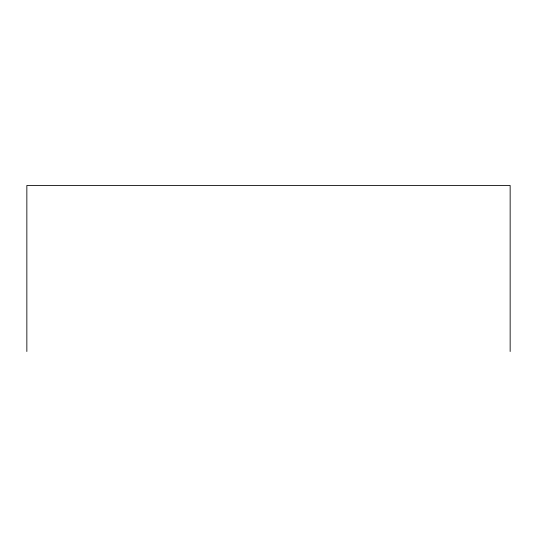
<?xml version="1.0" encoding="UTF-8"?>
<svg xmlns="http://www.w3.org/2000/svg" width="537" height="537" viewBox="0 0 537 537"><rect width="100%" height="100%" fill="white"/><g stroke="black" fill="none" stroke-linecap="round" stroke-linejoin="round"><path stroke-width="0.81" d="M510.15 351.52L510.15 185.48L26.85 185.48L26.85 351.52"/></g></svg>
